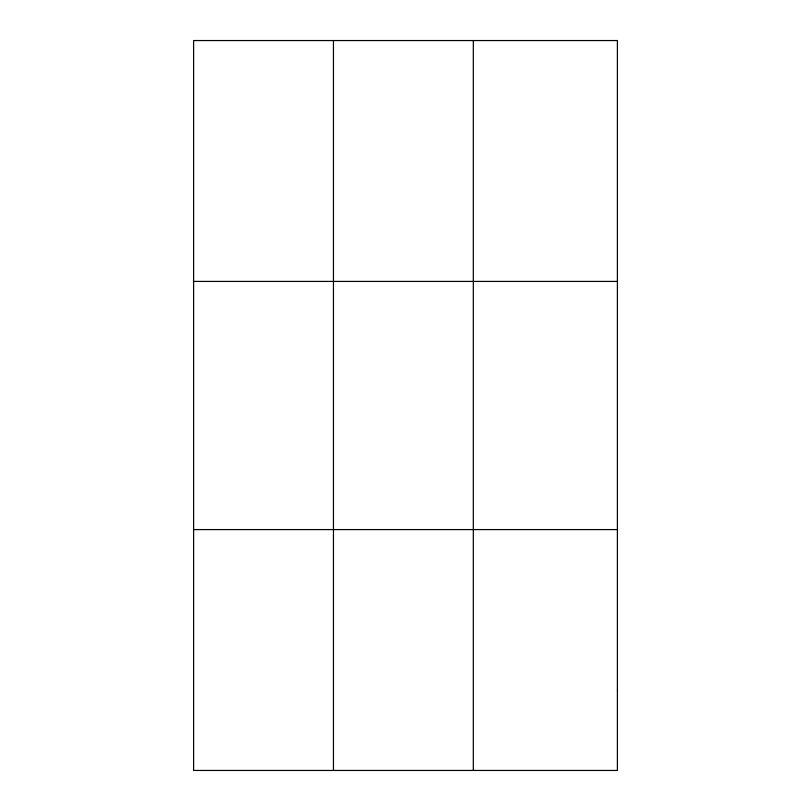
<?xml version="1.0" encoding="UTF-8"?>
<svg xmlns="http://www.w3.org/2000/svg" width="811" height="811" viewBox="0 0 811 811"><rect width="100%" height="100%" fill="white"/><g stroke="black" fill="none" stroke-linecap="round" stroke-linejoin="round"><path stroke-width="1.22" d="M333.453 770.45L333.453 40.55M473.31 770.45L473.31 40.55M193.606 281.417L617.394 281.417M193.606 529.583L617.394 529.583M617.394 690.161L617.394 770.45L193.606 770.45L193.606 40.55L617.394 40.55L617.394 690.161"/></g></svg>
